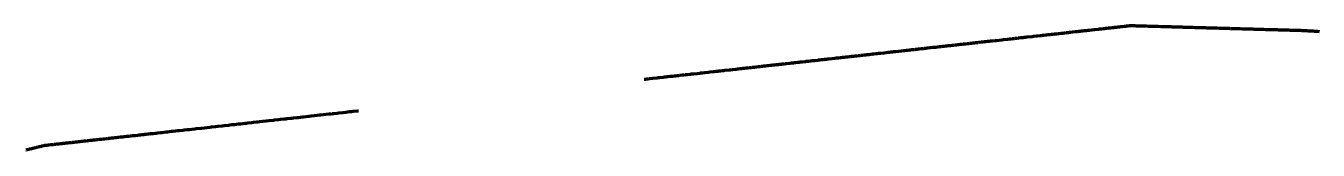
# Model space of a CAD drawing. Header units: metres. Extents: x 599858 to 604747, y 1147744 to 1148052.
# Drawn here: x 599858 to 600994, y 1147943 to 1148052 of the extents above; entities that cross this region are included whole.
import ezdxf

# ---------------------------------------------------------------- set-up
doc = ezdxf.new("R2010")
doc.units = ezdxf.units.M
doc.header["$MEASUREMENT"] = 0
doc.linetypes.add('DGN Style 5', pattern=[108.995835, 46.712501, -62.283334])
doc.layers.add('TF_T_---_Kabl-_2', color=5, linetype='DGN Style 5', lineweight=70)

msp = doc.modelspace()

# ---------------------------------------------------------------- linework, layer by layer
at = {"layer": 'TF_T_---_Kabl-_2'}
for points in [[(600995.04, 1148046.76, 32.66), (600993.27, 1148046.87, 32.57), (600992.62, 1148046.91, 32.57), (600992.32, 1148046.93, 32.58), (600991.05, 1148047.01, 32.52), (600990.98, 1148047.01, 32.52), (600990.46, 1148047.05, 32.5), (600989.6, 1148047.1, 32.49), (600987.91, 1148047.2, 32.53), (600987.16, 1148047.25, 32.42), (600986.55, 1148047.29, 32.4), (600985.34, 1148047.36, 32.35), (600985.29, 1148047.37, 32.35), (600985.23, 1148047.37, 32.35), (600983.95, 1148047.45, 32.36), (600982.87, 1148047.52, 32.42), (600982.34, 1148047.55, 32.38), (600982.13, 1148047.56, 32.37), (600981.83, 1148047.58, 32.36), (600980.92, 1148047.61, 32.35), (600980.32, 1148047.62, 32.33), (600980.23, 1148047.63, 32.33), (600979.63, 1148047.64, 32.33), (600978.65, 1148047.67, 32.33), (600976.97, 1148047.72, 32.21), (600976.28, 1148047.74, 32.17), (600976.18, 1148047.74, 32.17), (600975.96, 1148047.75, 32.17), (600973.86, 1148047.8, 32.25), (600973.13, 1148047.83, 32.18), (600972.8, 1148047.83, 32.22), (600970.7, 1148047.89, 32.13), (600970.37, 1148047.9, 32.13), (600969.61, 1148047.92, 32.13), (600969.22, 1148047.94, 32.1), (600967.87, 1148047.97, 32.03), (600967.75, 1148047.98, 32.03), (600966.87, 1148048, 31.99), (600966.69, 1148048.01, 31.99), (600966.37, 1148048.02, 31.96), (600964.89, 1148048.06, 31.93), (600963.98, 1148048.08, 32.04), (600963.44, 1148048.1, 32.03), (600962.46, 1148048.13, 31.91), (600962.03, 1148048.14, 31.95), (600961.87, 1148048.14, 31.94), (600959.83, 1148048.2, 32), (600959.64, 1148048.21, 32), (600959.29, 1148048.22, 31.96), (600958.96, 1148048.23, 31.98), (600957.8, 1148048.26, 31.9), (600957.54, 1148048.27, 31.9), (600955.81, 1148048.31, 31.86), (600955.33, 1148048.33, 31.85), (600955.18, 1148048.33, 31.85), (600952.85, 1148048.4, 31.78), (600952.73, 1148048.4, 31.77), (600952.19, 1148048.42, 31.78), (600950.91, 1148048.45, 31.74), (600950.75, 1148048.46, 31.75), (600950.64, 1148048.46, 31.75), (600950.51, 1148048.46, 31.75), (600949, 1148048.51, 31.68), (600948.23, 1148048.53, 31.69), (600948.18, 1148048.53, 31.69), (600948.15, 1148048.53, 31.69), (600947.97, 1148048.54, 31.68), (600946.01, 1148048.59, 31.63), (600945.24, 1148048.61, 31.63), (600944.7, 1148048.63, 31.63), (600943.62, 1148048.66, 31.63), (600943.52, 1148048.66, 31.62), (600942.84, 1148048.68, 31.59), (600942.36, 1148048.69, 31.58), (600941.15, 1148048.73, 31.54), (600940.29, 1148048.75, 31.55), (600938.61, 1148048.8, 31.56), (600937.85, 1148048.82, 31.57), (600937.52, 1148048.83, 31.6), (600936.46, 1148048.86, 31.52), (600934.89, 1148048.9, 31.47), (600934.61, 1148048.91, 31.48), (600934.27, 1148048.92, 31.44), (600933.64, 1148048.94, 31.46), (600932.54, 1148048.97, 31.39), (600932.11, 1148048.98, 31.4), (600931.38, 1148049, 31.39), (600931.25, 1148049.01, 31.38), (600930.58, 1148049.03, 31.37), (600929.75, 1148049.05, 31.34), (600928.23, 1148049.09, 31.32), (600927.77, 1148049.11, 31.32), (600925.51, 1148049.17, 31.24), (600922.45, 1148049.26, 31.15), (600922.33, 1148049.26, 31.19), (600921.73, 1148049.28, 31.18), (600921.21, 1148049.29, 31.13), (600920.86, 1148049.3, 31.14), (600919.78, 1148049.33, 31.14), (600919, 1148049.35, 31.18), (600918.07, 1148049.38, 31.15), (600917.86, 1148049.39, 31.11), (600916.9, 1148049.41, 31.1), (600916.31, 1148049.43, 31.1), (600916.21, 1148049.43, 31.1), (600916.16, 1148049.43, 31.09), (600915.6, 1148049.45, 31.06), (600914.7, 1148049.47, 31.05), (600914.44, 1148049.48, 31.01), (600914.21, 1148049.49, 31.01), (600912.03, 1148049.55, 30.94), (600911.16, 1148049.57, 30.89), (600910.79, 1148049.58, 30.88), (600910.76, 1148049.59, 30.88), (600908.93, 1148049.64, 30.8), (600907.54, 1148049.68, 30.78), (600907.36, 1148049.68, 30.8), (600907.26, 1148049.68, 30.79), (600905.28, 1148049.74, 30.71), (600905.15, 1148049.74, 30.71), (600905.13, 1148049.74, 30.71), (600905.11, 1148049.75, 30.71), (600902.73, 1148049.81, 30.72), (600902.38, 1148049.82, 30.71), (600901.01, 1148049.86, 30.72), (600900.95, 1148049.86, 30.73), (600900.9, 1148049.86, 30.74), (600900.34, 1148049.88, 30.76), (600899.78, 1148049.9, 30.75), (600899.5, 1148049.9, 30.76), (600898.44, 1148049.93, 30.74), (600897.95, 1148049.95, 30.74), (600897.76, 1148049.95, 30.73), (600897.57, 1148049.96, 30.77), (600897.05, 1148049.97, 30.74), (600896.92, 1148049.98, 30.73), (600896.71, 1148049.98, 30.74), (600896.07, 1148050, 30.73), (600894.71, 1148050.04, 30.69), (600894.26, 1148050.05, 30.73), (600893.84, 1148050.06, 30.72), (600893.05, 1148050.09, 30.7), (600892.57, 1148050.1, 30.72), (600892.47, 1148050.1, 30.73), (600891.87, 1148050.12, 30.68), (600890.93, 1148050.15, 30.64), (600890.33, 1148050.16, 30.64), (600889.52, 1148050.19, 30.64), (600889.26, 1148050.19, 30.65), (600888.7, 1148050.21, 30.66), (600887.06, 1148050.25, 30.55), (600885.88, 1148050.29, 30.58), (600883.97, 1148050.34, 30.6), (600882.65, 1148050.38, 30.47), (600882.5, 1148050.38, 30.47), (600882.46, 1148050.38, 30.46), (600882.33, 1148050.39, 30.46), (600880.78, 1148050.43, 30.53), (600880.61, 1148050.44, 30.52), (600880.42, 1148050.44, 30.54), (600879.54, 1148050.47, 30.51), (600878.68, 1148050.49, 30.49), (600877.75, 1148050.52, 30.41), (600877.31, 1148050.53, 30.43), (600876.75, 1148050.55, 30.44), (600876.32, 1148050.56, 30.43), (600875.86, 1148050.57, 30.43), (600875.17, 1148050.59, 30.38), (600875.06, 1148050.59, 30.37), (600874.75, 1148050.6, 30.34), (600873.79, 1148050.63, 30.38), (600872.9, 1148050.65, 30.32), (600871.99, 1148050.68, 30.3), (600869.9, 1148050.74, 30.2), (600869.76, 1148050.74, 30.19), (600869.42, 1148050.75, 30.19), (600869.22, 1148050.76, 30.17), (600869.11, 1148050.76, 30.17), (600869.04, 1148050.76, 30.17), (600866.69, 1148050.83, 30.14), (600866.04, 1148050.85, 30.11), (600865.68, 1148050.86, 30.11), (600864.5, 1148050.89, 30.12), (600863.86, 1148050.91, 30.09), (600862.06, 1148050.96, 29.98), (600862.02, 1148050.96, 29.98), (600861.98, 1148050.96, 29.98), (600861.94, 1148050.96, 29.98), (600861.23, 1148050.98, 29.93), (600861.19, 1148050.98, 29.93), (600861.12, 1148050.99, 29.94), (600858.81, 1148051.05, 29.98), (600858.41, 1148051.06, 29.96), (600856.73, 1148051.11, 29.95), (600856.13, 1148051.13, 29.93), (600853.41, 1148051.2, 29.84), (600850.79, 1148051.28, 29.77), (600850.12, 1148051.3, 29.76), (600846.96, 1148051.39, 29.68), (600846.89, 1148051.39, 29.65), (600846.48, 1148051.4, 29.68), (600845.15, 1148051.44, 29.63), (600844.95, 1148051.44, 29.61), (600842.68, 1148051.51, 29.61), (600841.48, 1148051.54, 29.62), (600840.07, 1148051.58, 29.5), (600839.79, 1148051.59, 29.49), (600839.71, 1148051.59, 29.49), (600839.66, 1148051.59, 29.49), (600839.42, 1148051.6, 29.49), (600836.71, 1148051.68, 29.54), (600835.83, 1148051.7, 29.54), (600835.16, 1148051.72, 29.45), (600834.19, 1148051.75, 29.44), (600833.78, 1148051.76, 29.4), (600832.99, 1148051.78, 29.45), (600832.87, 1148051.78, 29.45), (600832.85, 1148051.78, 29.46), (600832.84, 1148051.79, 29.46), (600832.78, 1148051.79, 29.46), (600830.24, 1148051.86, 29.47), (600829.91, 1148051.87, 29.46), (600829.37, 1148051.88, 29.39), (600829.12, 1148051.89, 29.38), (600828.1, 1148051.78, 29.32), (600827.19, 1148051.68, 29.28), (600827.04, 1148051.66, 29.27), (600826.57, 1148051.61, 29.26), (600825.37, 1148051.48, 29.21), (600825.24, 1148051.46, 29.21), (600824.09, 1148051.34, 29.23), (600823.77, 1148051.3, 29.22), (600821.71, 1148051.07, 29.26), (600820.47, 1148050.94, 29.18), (600819.43, 1148050.82, 29.15), (600817.68, 1148050.63, 29.18), (600817.26, 1148050.58, 29.15), (600817.05, 1148050.56, 29.15), (600816.89, 1148050.54, 29.15), (600816.07, 1148050.45, 29.11), (600815.82, 1148050.42, 29.12), (600815.06, 1148050.34, 29.06), (600814.79, 1148050.31, 29.06), (600814.66, 1148050.3, 29.04), (600814.45, 1148050.27, 29.07), (600813.76, 1148050.2, 29.02), (600813.48, 1148050.17, 28.98), (600813.09, 1148050.12, 28.99), (600811.43, 1148049.94, 29.03), (600810.27, 1148049.81, 29.02), (600809.66, 1148049.74, 28.91), (600808.94, 1148049.66, 28.85), (600808.2, 1148049.58, 28.94), (600808.15, 1148049.58, 28.95), (600808.09, 1148049.57, 28.94), (600806.87, 1148049.44, 28.78), (600806.66, 1148049.41, 28.83), (600805.27, 1148049.26, 28.79), (600804.61, 1148049.19, 28.75), (600804.56, 1148049.18, 28.75), (600803.91, 1148049.11, 28.87), (600802.46, 1148048.95, 28.78), (600802.19, 1148048.92, 28.74), (600801.67, 1148048.86, 28.82), (600801.53, 1148048.85, 28.82), (600801.27, 1148048.82, 28.71), (600800.73, 1148048.76, 28.76), (600797.66, 1148048.42, 28.67), (600797.2, 1148048.37, 28.68), (600797.07, 1148048.36, 28.67), (600797.04, 1148048.35, 28.67), (600795.03, 1148048.13, 28.62), (600793.07, 1148047.92, 28.59), (600793.03, 1148047.91, 28.59), (600792.91, 1148047.9, 28.58), (600791.44, 1148047.74, 28.54), (600790.45, 1148047.63, 28.52), (600790.37, 1148047.62, 28.51), (600790.16, 1148047.59, 28.49), (600788.76, 1148047.44, 28.45), (600788.24, 1148047.38, 28.47), (600787.32, 1148047.28, 28.55), (600787.21, 1148047.27, 28.57), (600786.81, 1148047.23, 28.56), (600785.87, 1148047.12, 28.52), (600785.54, 1148047.09, 28.49), (600785.22, 1148047.05, 28.5), (600785.08, 1148047.03, 28.53), (600784.54, 1148046.98, 28.49), (600784.07, 1148046.92, 28.45), (600783.41, 1148046.85, 28.39), (600782.4, 1148046.74, 28.37), (600781.49, 1148046.64, 28.37), (600780.46, 1148046.53, 28.36), (600778.19, 1148046.28, 28.23), (600776.39, 1148046.08, 28.16), (600775.72, 1148046, 28.2), (600775.21, 1148045.95, 28.13), (600774.83, 1148045.91, 28.12), (600774.56, 1148045.88, 28.12), (600773.31, 1148045.74, 28.07), (600772.38, 1148045.64, 28.03), (600771.95, 1148045.59, 28), (600771.14, 1148045.5, 27.98), (600770.88, 1148045.47, 27.96), (600769.5, 1148045.32, 27.89), (600769.19, 1148045.28, 27.88), (600768.03, 1148045.16, 27.97), (600766.12, 1148044.95, 27.81), (600765.07, 1148044.83, 27.77), (600764.86, 1148044.81, 27.76), (600764.28, 1148044.74, 27.7), (600763.67, 1148044.67, 27.73), (600763.46, 1148044.65, 27.72), (600762.4, 1148044.53, 27.77), (600762.37, 1148044.53, 27.77), (600762.28, 1148044.52, 27.77), (600761.43, 1148044.43, 27.74), (600760.66, 1148044.34, 27.61), (600760.45, 1148044.32, 27.6), (600759.68, 1148044.23, 27.61), (600758.72, 1148044.13, 27.52), (600758.6, 1148044.12, 27.51), (600756.6, 1148043.9, 27.58), (600755.2, 1148043.74, 27.58), (600754.72, 1148043.69, 27.52), (600752.81, 1148043.48, 27.39), (600752.23, 1148043.41, 27.46), (600752.11, 1148043.4, 27.45), (600751.66, 1148043.35, 27.46), (600750.93, 1148043.27, 27.37), (600750.65, 1148043.24, 27.41), (600750, 1148043.17, 27.33), (600749.59, 1148043.12, 27.31), (600749.53, 1148043.12, 27.32), (600746.97, 1148042.83, 27.31), (600746.82, 1148042.82, 27.29), (600746.57, 1148042.79, 27.29), (600746.4, 1148042.77, 27.29), (600743.8, 1148042.48, 27.23), (600742.66, 1148042.36, 27.21), (600742.57, 1148042.35, 27.21), (600738.6, 1148041.91, 27.09), (600738.44, 1148041.89, 27.08), (600737.96, 1148041.84, 27.06), (600736.89, 1148041.72, 26.9), (600735.94, 1148041.62, 26.89), (600735.4, 1148041.56, 26.89), (600735.06, 1148041.52, 26.9), (600733.97, 1148041.4, 26.84), (600733.6, 1148041.36, 26.75), (600732.97, 1148041.29, 26.75), (600732.62, 1148041.25, 26.73), (600730.96, 1148041.07, 26.76), (600730.4, 1148041.01, 26.75), (600729.63, 1148040.92, 26.74), (600728.36, 1148040.78, 26.61), (600727.52, 1148040.69, 26.59), (600726.78, 1148040.61, 26.56), (600726.09, 1148040.53, 26.5), (600725.38, 1148040.45, 26.54), (600725.08, 1148040.42, 26.55), (600724.47, 1148040.35, 26.49), (600724.09, 1148040.31, 26.47), (600723.9, 1148040.29, 26.45), (600722.93, 1148040.18, 26.45), (600722.86, 1148040.18, 26.46), (600721.14, 1148039.99, 26.34), (600721.01, 1148039.97, 26.32), (600720.92, 1148039.96, 26.32), (600720.67, 1148039.93, 26.3), (600717.48, 1148039.58, 26.03), (600715.99, 1148039.42, 25.97), (600710.97, 1148038.87, 25.73), (600710.83, 1148038.85, 25.7), (600710.73, 1148038.84, 25.72), (600709.99, 1148038.76, 25.64), (600707.63, 1148038.5, 25.5), (600706.01, 1148038.32, 25.37), (600705.95, 1148038.31, 25.36), (600705.91, 1148038.31, 25.37), (600705, 1148038.21, 25.35), (600704.49, 1148038.15, 25.41), (600704.03, 1148038.1, 25.32), (600703.39, 1148038.03, 25.27), (600702.07, 1148037.88, 25.15), (600702.05, 1148037.88, 25.16), (600701.99, 1148037.88, 25.15), (600700.71, 1148037.73, 25.04), (600699.92, 1148037.65, 25.02), (600698.1, 1148037.45, 24.99), (600698.01, 1148037.44, 24.99), (600697.97, 1148037.43, 24.99), (600695.43, 1148037.15, 24.85), (600695.24, 1148037.13, 24.83), (600694.75, 1148037.08, 24.79), (600694.21, 1148037.02, 24.75), (600693.76, 1148036.97, 24.72), (600693.09, 1148036.89, 24.7), (600692.58, 1148036.84, 24.61), (600692.4, 1148036.82, 24.6), (600692.36, 1148036.81, 24.6), (600691.3, 1148036.7, 24.6), (600690.61, 1148036.62, 24.62), (600689.77, 1148036.53, 24.61), (600689.61, 1148036.51, 24.6), (600689.56, 1148036.5, 24.6), (600688.83, 1148036.42, 24.46), (600688.18, 1148036.35, 24.37), (600687.98, 1148036.33, 24.37), (600687.52, 1148036.28, 24.4), (600686.85, 1148036.21, 24.45), (600686.72, 1148036.19, 24.45), (600685.67, 1148036.08, 24.32), (600685.11, 1148036.01, 24.3), (600684.57, 1148035.95, 24.26), (600684.29, 1148035.92, 24.24), (600684.23, 1148035.92, 24.24), (600684.15, 1148035.91, 24.23), (600682.61, 1148035.74, 24.19), (600682.36, 1148035.71, 24.16), (600682.05, 1148035.68, 24.15), (600681.49, 1148035.62, 24.17), (600680.83, 1148035.54, 24.04), (600679.99, 1148035.45, 24.03), (600679.35, 1148035.38, 23.99), (600678.1, 1148035.24, 24.03), (600677.46, 1148035.17, 23.98), (600676.28, 1148035.04, 23.84), (600674.36, 1148034.83, 23.74), (600673.92, 1148034.78, 23.83), (600673.89, 1148034.78, 23.83), (600673.86, 1148034.77, 23.83), (600673.74, 1148034.76, 23.81), (600673.22, 1148034.7, 23.69), (600672.94, 1148034.67, 23.69), (600672.89, 1148034.67, 23.69), (600672.36, 1148034.61, 23.68), (600672.33, 1148034.6, 23.68), (600670.96, 1148034.45, 23.63), (600670.65, 1148034.42, 23.61), (600669.75, 1148034.32, 23.66), (600669.47, 1148034.29, 23.63), (600668.76, 1148034.21, 23.6), (600667.64, 1148034.09, 23.47), (600666.39, 1148033.95, 23.52), (600665.27, 1148033.83, 23.46), (600664.11, 1148033.7, 23.37), (600663.51, 1148033.63, 23.34), (600662.72, 1148033.55, 23.31), (600662.41, 1148033.51, 23.3), (600661.94, 1148033.46, 23.16), (600661.37, 1148033.4, 23.07), (600661.29, 1148033.39, 23.05), (600661.25, 1148033.38, 23.05), (600660.45, 1148033.3, 23.05), (600660.39, 1148033.29, 23.05), (600659.46, 1148033.19, 23.02), (600657.97, 1148033.02, 23), (600657.53, 1148032.97, 22.94), (600657.32, 1148032.95, 22.96), (600656.94, 1148032.91, 22.95), (600656.45, 1148032.86, 23.02), (600655.4, 1148032.74, 22.96), (600653.32, 1148032.51, 22.76), (600653.29, 1148032.51, 22.76), (600653.06, 1148032.48, 22.75), (600652.81, 1148032.45, 22.76), (600650.4, 1148032.19, 22.65), (600649.58, 1148032.1, 22.57), (600649.32, 1148032.07, 22.54), (600648.67, 1148032, 22.56), (600647.77, 1148031.9, 22.55), (600647.17, 1148031.83, 22.6), (600646.97, 1148031.81, 22.61), (600646.72, 1148031.78, 22.62), (600645.98, 1148031.7, 22.58), (600645.48, 1148031.65, 22.52), (600645.42, 1148031.64, 22.54), (600643.49, 1148031.43, 22.33), (600642.13, 1148031.28, 22.15), (600641.84, 1148031.24, 22.11), (600641.78, 1148031.24, 22.09), (600640.32, 1148031.08, 21.95), (600639.78, 1148031.02, 21.89), (600639.32, 1148030.97, 21.89), (600639.17, 1148030.95, 21.82), (600638.31, 1148030.86, 21.78), (600637.13, 1148030.72, 21.54), (600636.81, 1148030.69, 21.45), (600636.01, 1148030.6, 21.38), (600635.57, 1148030.55, 21.34), (600634.79, 1148030.47, 21.16), (600634.05, 1148030.39, 21.01), (600633.09, 1148030.28, 20.94), (600632.2, 1148030.18, 20.88), (600630.78, 1148030.03, 20.82), (600629.9, 1148029.93, 20.83), (600627.96, 1148029.71, 20.77), (600625.19, 1148029.41, 20.72), (600622.69, 1148029.13, 20.69), (600621.15, 1148028.96, 20.77), (600619.84, 1148028.82, 20.77), (600619.39, 1148028.77, 20.82), (600618.45, 1148028.67, 20.74), (600618.3, 1148028.65, 20.66), (600617.74, 1148028.59, 20.67), (600617.53, 1148028.56, 20.62), (600616.92, 1148028.5, 20.44), (600616.27, 1148028.42, 20.39), (600616.03, 1148028.4, 20.33), (600612.46, 1148028.01, 20.31), (600609.68, 1148027.7, 20.29), (600608.6, 1148027.58, 20.29), (600607.88, 1148027.5, 20.29), (600607.62, 1148027.47, 20.29), (600606.33, 1148027.33, 20.29), (600606.03, 1148027.3, 20.36), (600605.5, 1148027.24, 20.41), (600603.45, 1148027.01, 20.53), (600603.36, 1148027, 20.5), (600602.33, 1148026.89, 20.45), (600601.48, 1148026.79, 20.44), (600600.74, 1148026.71, 20.47), (600599.35, 1148026.56, 20.49), (600599.06, 1148026.53, 20.52), (600599.03, 1148026.52, 20.53), (600598.65, 1148026.48, 20.56), (600597.75, 1148026.38, 20.77), (600597.13, 1148026.32, 20.77), (600596.77, 1148026.28, 20.83), (600596.23, 1148026.22, 20.89), (600596.09, 1148026.2, 20.9), (600595.35, 1148026.12, 21.16), (600595.12, 1148026.09, 21.18), (600594.82, 1148026.06, 21.2), (600594.38, 1148026.01, 21.33), (600593.83, 1148025.95, 21.49), (600593.52, 1148025.92, 21.53), (600593.11, 1148025.87, 21.59), (600592.39, 1148025.79, 21.6), (600592.26, 1148025.78, 21.63), (600591.98, 1148025.75, 21.68), (600591.53, 1148025.7, 21.76), (600590.56, 1148025.59, 21.91), (600589.5, 1148025.47, 22.01), (600589.35, 1148025.46, 22.03), (600588.81, 1148025.4, 22.06), (600587.62, 1148025.27, 22.1), (600587.51, 1148025.26, 22.13), (600586.95, 1148025.19, 22.11), (600585.64, 1148025.05, 22.1), (600585.3, 1148025.01, 22.1), (600584.99, 1148024.98, 22.09), (600583.94, 1148024.86, 22.11), (600583.15, 1148024.77, 22.03), (600582.81, 1148024.74, 22.07), (600581.17, 1148024.56, 22.06), (600580.62, 1148024.5, 22.09), (600580.58, 1148024.49, 22.09), (600579.62, 1148024.38, 22.14), (600579.14, 1148024.33, 22.15), (600578.84, 1148024.3, 22.21), (600577.97, 1148024.2, 22.15), (600577.4, 1148024.14, 22.07), (600576.35, 1148024.03, 22.15), (600575.95, 1148023.98, 22.15), (600574.75, 1148023.85, 22.1), (600573.31, 1148023.69, 22.02), (600572.84, 1148023.64, 22.04), (600571.88, 1148023.53, 21.97), (600570.48, 1148023.38, 21.99), (600569.66, 1148023.29, 22.04), (600568.93, 1148023.21, 21.86), (600566.75, 1148022.97, 21.82), (600566.72, 1148022.96, 21.82), (600566.64, 1148022.95, 21.82), (600563.9, 1148022.65, 21.86), (600563.75, 1148022.64, 21.86), (600563.51, 1148022.61, 21.83), (600563.41, 1148022.6, 21.79), (600563.23, 1148022.58, 21.75), (600562.05, 1148022.45, 21.76), (600561.55, 1148022.39, 21.76), (600560.22, 1148022.25, 21.76), (600560.08, 1148022.23, 21.73), (600559.24, 1148022.14, 21.72), (600558.24, 1148022.03, 21.72), (600557.84, 1148021.98, 21.7), (600557.37, 1148021.93, 21.67), (600556.24, 1148021.81, 21.63), (600555.42, 1148021.72, 21.61), (600554.93, 1148021.66, 21.59), (600554.61, 1148021.63, 21.59), (600554.44, 1148021.61, 21.57), (600551.76, 1148021.31, 21.56), (600551.72, 1148021.31, 21.56), (600550.33, 1148021.16, 21.66), (600549.76, 1148021.09, 21.72), (600549.56, 1148021.07, 21.65), (600549.41, 1148021.05, 21.67), (600549.31, 1148021.04, 21.7), (600548.43, 1148020.95, 21.77), (600548.31, 1148020.93, 21.78), (600548.28, 1148020.93, 21.78), (600548.14, 1148020.91, 21.77), (600546.91, 1148020.78, 21.68), (600546.49, 1148020.73, 21.66), (600546.02, 1148020.68, 21.69), (600545.44, 1148020.62, 21.69), (600545.24, 1148020.6, 21.7), (600544.89, 1148020.56, 21.67), (600543.93, 1148020.45, 21.73), (600543.3, 1148020.38, 21.75), (600540.46, 1148020.07, 21.83), (600538.99, 1148019.91, 21.8), (600538.63, 1148019.87, 21.8), (600538.18, 1148019.82, 21.79), (600537.55, 1148019.75, 21.83), (600536.74, 1148019.66, 21.8), (600534.72, 1148019.44, 21.82), (600533.65, 1148019.32, 21.84), (600533.23, 1148019.27, 21.82), (600532.28, 1148019.17, 21.81), (600531.82, 1148019.12, 21.88), (600531.26, 1148019.05, 21.8), (600529.67, 1148018.88, 21.74), (600526.8, 1148018.56, 21.7), (600526.64, 1148018.54, 21.71), (600525.6, 1148018.43, 21.82), (600524.94, 1148018.36, 21.7), (600524.91, 1148018.35, 21.7), (600524.9, 1148018.35, 21.7), (600524.67, 1148018.33, 21.7), (600522.88, 1148018.13, 21.7), (600522.72, 1148018.11, 21.71), (600522.57, 1148018.1, 21.7), (600520.57, 1148017.88, 21.68), (600519.98, 1148017.81, 21.77), (600519.9, 1148017.8, 21.77), (600519.6, 1148017.77, 21.77), (600519.44, 1148017.75, 21.76), (600518.91, 1148017.69, 21.74), (600517.86, 1148017.58, 21.79), (600517.84, 1148017.57, 21.79), (600517.63, 1148017.55, 21.8), (600516.73, 1148017.45, 21.86), (600516.65, 1148017.44, 21.84), (600516.57, 1148017.43, 21.85), (600515.06, 1148017.27, 21.83), (600514.77, 1148017.24, 21.82), (600514.67, 1148017.23, 21.82), (600513.55, 1148017.1, 21.8), (600513.46, 1148017.09, 21.81), (600512.6, 1148017, 21.75), (600512.58, 1148016.99, 21.75), (600512.46, 1148016.98, 21.75), (600510.62, 1148016.78, 21.78), (600510.16, 1148016.73, 21.69), (600509.65, 1148016.67, 21.68), (600508.3, 1148016.52, 21.73), (600507.32, 1148016.42, 21.74), (600507.19, 1148016.4, 21.75), (600506.76, 1148016.35, 21.67), (600505.81, 1148016.25, 21.73), (600505.69, 1148016.23, 21.7), (600505.51, 1148016.22, 21.69), (600505.3, 1148016.19, 21.7), (600504.48, 1148016.1, 21.57), (600504.35, 1148016.09, 21.57), (600503.66, 1148016.01, 21.66), (600502.5, 1148015.88, 21.6), (600502.37, 1148015.87, 21.59), (600502.21, 1148015.85, 21.59), (600501.41, 1148015.76, 21.59), (600500.65, 1148015.68, 21.51), (600500.45, 1148015.66, 21.5), (600500.1, 1148015.62, 21.37), (600499.88, 1148015.59, 21.4), (600498.68, 1148015.46, 21.33), (600498.35, 1148015.43, 21.32), (600497.56, 1148015.34, 21.19), (600497.28, 1148015.31, 21.14), (600497.22, 1148015.3, 21.14), (600496.91, 1148015.27, 21.03), (600496.72, 1148015.25, 21.01), (600496.4, 1148015.21, 21.04), (600496.24, 1148015.19, 21.05), (600495.68, 1148015.13, 21.15), (600495.17, 1148015.08, 21.01), (600494.93, 1148015.05, 21.03), (600494.87, 1148015.04, 21.01), (600494.2, 1148014.97, 20.94), (600494.05, 1148014.95, 21.01), (600493.89, 1148014.93, 21.13), (600493.79, 1148014.92, 21.14), (600493.67, 1148014.91, 21.13), (600493.09, 1148014.85, 21.03), (600492.57, 1148014.79, 20.97), (600492.37, 1148014.77, 20.97), (600491.92, 1148014.72, 21.04), (600491.64, 1148014.69, 21.08), (600491.11, 1148014.63, 21.09), (600490.92, 1148014.61, 21.08), (600490.3, 1148014.54, 21.08), (600489.93, 1148014.5, 21.09), (600488.68, 1148014.36, 21.34), (600488.53, 1148014.34, 21.37), (600488.24, 1148014.31, 21.38), (600487.87, 1148014.27, 21.49), (600486.81, 1148014.15, 21.45), (600486.49, 1148014.12, 21.49), (600486.29, 1148014.1, 21.51), (600486.05, 1148014.07, 21.52), (600484.22, 1148013.87, 21.52), (600483.72, 1148013.81, 21.49), (600482.61, 1148013.69, 21.45), (600481.95, 1148013.62, 21.49), (600479.23, 1148013.32, 21.52), (600477.19, 1148013.09, 21.52), (600476.5, 1148013.02, 21.54), (600472.71, 1148012.6, 21.49), (600472.25, 1148012.55, 21.49), (600471.95, 1148012.52, 21.49), (600471.61, 1148012.48, 21.49), (600469.62, 1148012.26, 21.42), (600469.53, 1148012.25, 21.42), (600469.08, 1148012.2, 21.5), (600468.99, 1148012.19, 21.54), (600468.32, 1148012.12, 21.5), (600467.47, 1148012.02, 21.43), (600466.88, 1148011.96, 21.42), (600466.68, 1148011.93, 21.42), (600465.07, 1148011.76, 21.47), (600463.31, 1148011.56, 21.47), (600462.26, 1148011.45, 21.5), (600459.66, 1148011.16, 21.47), (600457.98, 1148010.98, 21.51), (600455.03, 1148010.65, 21.52), (600452.99, 1148010.43, 21.56), (600451.84, 1148010.3, 21.5), (600451.44, 1148010.25, 21.54), (600450.91, 1148010.2, 21.64), (600450.64, 1148010.17, 21.61), (600448.14, 1148009.89, 21.55), (600445.33, 1148009.58, 21.56), (600443.55, 1148009.38, 21.55), (600443.1, 1148009.34, 21.47), (600442.13, 1148009.23, 21.49), (600439.35, 1148008.92, 21.57), (600439.18, 1148008.9, 21.57), (600439.12, 1148008.9, 21.57), (600437.71, 1148008.74, 21.48), (600437.17, 1148008.68, 21.49), (600436.79, 1148008.64, 21.5), (600436.11, 1148008.56, 21.57), (600435.08, 1148008.45, 21.6), (600433.01, 1148008.22, 21.6), (600432.62, 1148008.18, 21.58), (600432.1, 1148008.12, 21.61), (600430.66, 1148007.96, 21.7), (600429.22, 1148007.81, 21.75), (600428.77, 1148007.76, 21.75), (600428.27, 1148007.7, 21.65), (600426.94, 1148007.55, 21.66), (600426.38, 1148007.49, 21.67), (600425.95, 1148007.44, 21.68), (600425.02, 1148007.34, 21.6), (600424.46, 1148007.28, 21.63), (600422.38, 1148007.05, 21.67), (600421.81, 1148006.99, 21.7), (600420.7, 1148006.87, 21.65), (600420.3, 1148006.82, 21.66), (600419.13, 1148006.69, 21.71), (600418.7, 1148006.64, 21.72), (600418.37, 1148006.61, 21.73), (600415.56, 1148006.3, 21.63), (600413.83, 1148006.11, 21.72), (600413.49, 1148006.07, 21.71), (600412.92, 1148006.01, 21.78), (600412.83, 1148006, 21.78), (600408.92, 1148005.57, 21.82), (600406.41, 1148005.29, 21.9), (600405.75, 1148005.22, 21.96), (600405.16, 1148005.15, 21.92), (600404.25, 1148005.05, 22.02), (600404.12, 1148005.04, 22.03), (600403.93, 1148005.02, 22.06), (600402.78, 1148004.89, 22.01), (600402.7, 1148004.88, 22.01), (600402.44, 1148004.85, 21.99), (600402.2, 1148004.83, 21.99), (600401.83, 1148004.79, 21.99)], [(600150.66, 1147977.09, 24.28), (600150.09, 1147977.03, 24.28), (600150.02, 1147977.02, 24.28), (600149.9, 1147977.01, 24.28), (600146.26, 1147976.61, 24.32), (600145.98, 1147976.58, 24.32), (600145.7, 1147976.55, 24.31), (600144.67, 1147976.43, 24.35), (600143.5, 1147976.3, 24.36), (600143.14, 1147976.26, 24.38), (600140.95, 1147976.02, 24.4), (600139.44, 1147975.86, 24.44), (600136.84, 1147975.57, 24.49), (600133.54, 1147975.21, 24.55), (600131.86, 1147975.02, 24.58), (600129.01, 1147974.71, 24.62), (600127.53, 1147974.54, 24.65), (600126.98, 1147974.48, 24.69), (600126.77, 1147974.46, 24.69), (600126.1, 1147974.39, 24.7), (600124.55, 1147974.21, 24.73), (600121.95, 1147973.93, 24.79), (600117.4, 1147973.43, 24.9), (600117.14, 1147973.4, 24.91), (600117.08, 1147973.39, 24.91), (600117.06, 1147973.39, 24.91), (600117.04, 1147973.39, 24.91), (600116.49, 1147973.33, 24.92), (600111.74, 1147972.8, 25.02), (600109.23, 1147972.53, 25.06), (600107.33, 1147972.32, 25.09), (600107.08, 1147972.29, 25.09), (600107.03, 1147972.28, 25.09), (600107, 1147972.28, 25.1), (600106.77, 1147972.25, 25.1), (600101.99, 1147971.73, 25.18), (600101.82, 1147971.71, 25.18), (600101.8, 1147971.71, 25.18), (600101.76, 1147971.7, 25.18), (600097.73, 1147971.26, 25.22), (600096.66, 1147971.14, 25.24), (600096.44, 1147971.12, 25.24), (600093.67, 1147970.81, 25.27), (600092.19, 1147970.65, 25.29), (600091.85, 1147970.61, 25.3), (600090.94, 1147970.51, 25.32), (600087.88, 1147970.17, 25.37), (600086.88, 1147970.06, 25.38), (600085.21, 1147969.88, 25.41), (600082.17, 1147969.54, 25.44), (600079.96, 1147969.3, 25.46), (600076.91, 1147968.96, 25.48), (600075.81, 1147968.84, 25.5), (600071.83, 1147968.4, 25.53), (600066.75, 1147967.84, 25.56), (600066.69, 1147967.84, 25.56), (600066.41, 1147967.81, 25.57), (600063.72, 1147967.51, 25.6), (600063.46, 1147967.48, 25.61), (600063.24, 1147967.46, 25.6), (600062.59, 1147967.38, 25.57), (600061.02, 1147967.21, 25.53), (600058.42, 1147966.92, 25.62), (600057.06, 1147966.77, 25.68), (600053.29, 1147966.36, 25.74), (600052.32, 1147966.25, 25.75), (600050.96, 1147966.1, 25.75), (600047.05, 1147965.67, 25.78), (600045.1, 1147965.46, 25.82), (600041.81, 1147965.09, 25.83), (600039.44, 1147964.83, 25.86), (600037.49, 1147964.62, 25.89), (600036.33, 1147964.49, 25.91), (600032.59, 1147964.08, 25.96), (600031, 1147963.9, 25.99), (600026.94, 1147963.45, 26.07), (600025.06, 1147963.25, 26.12), (600021.63, 1147962.87, 26.18), (600019.93, 1147962.68, 26.18), (600017.44, 1147962.41, 26.2), (600012.8, 1147961.89, 26.27), (600012.12, 1147961.82, 26.28), (600007.95, 1147961.36, 26.36), (600006.94, 1147961.25, 26.37), (600004.24, 1147960.95, 26.42), (600001.75, 1147960.68, 26.45), (600000.94, 1147960.59, 26.45), (600000.75, 1147960.57, 26.38), (599999.88, 1147960.47, 26.41), (599997.43, 1147960.2, 26.53), (599996.2, 1147960.06, 26.57), (599996.05, 1147960.05, 26.56), (599992.98, 1147959.71, 26.65), (599991.83, 1147959.58, 26.67), (599989.96, 1147959.38, 26.71), (599987.59, 1147959.12, 26.76), (599986.96, 1147959.05, 26.79), (599986.47, 1147958.99, 26.79), (599984.22, 1147958.74, 26.83), (599983.63, 1147958.68, 26.84), (599983, 1147958.61, 26.9), (599982.68, 1147958.57, 26.88), (599982.29, 1147958.53, 26.9), (599981.59, 1147958.45, 26.9), (599977.74, 1147958.03, 27.02), (599977.3, 1147957.98, 27.05), (599976.96, 1147957.94, 27.04), (599976.64, 1147957.91, 27.05), (599974.11, 1147957.63, 27.17), (599972.75, 1147957.48, 27.2), (599972.01, 1147957.4, 27.22), (599970.12, 1147957.19, 27.28), (599969.01, 1147957.07, 27.25), (599967.97, 1147956.95, 27.2), (599966.93, 1147956.84, 27.24), (599966.38, 1147956.78, 27.33), (599966.18, 1147956.76, 27.33), (599965.94, 1147956.73, 27.33), (599965.68, 1147956.7, 27.35), (599964.24, 1147956.54, 27.36), (599963.81, 1147956.49, 27.33), (599962.3, 1147956.33, 27.4), (599962.26, 1147956.32, 27.4), (599960.48, 1147956.13, 27.47), (599960.32, 1147956.11, 27.47), (599959.13, 1147955.98, 27.52), (599959.09, 1147955.97, 27.52), (599958.02, 1147955.86, 27.55), (599956.79, 1147955.72, 27.6), (599956.74, 1147955.71, 27.6), (599956.71, 1147955.71, 27.6), (599954.36, 1147955.45, 27.56), (599953.93, 1147955.4, 27.54), (599953.66, 1147955.37, 27.58), (599953.29, 1147955.33, 27.67), (599952.13, 1147955.21, 27.61), (599952.08, 1147955.2, 27.62), (599950.77, 1147955.06, 27.71), (599950.39, 1147955.01, 27.71), (599949.98, 1147954.97, 27.76), (599949.48, 1147954.91, 27.78), (599949.01, 1147954.86, 27.77), (599948.62, 1147954.82, 27.78), (599946.87, 1147954.63, 27.86), (599945.29, 1147954.45, 28.03), (599945.1, 1147954.43, 28.04), (599944.64, 1147954.38, 28.03), (599943.64, 1147954.27, 28.09), (599941.75, 1147954.06, 28.21), (599941.58, 1147954.04, 28.22), (599939.73, 1147953.84, 28.29), (599939.26, 1147953.79, 28.3), (599939.21, 1147953.78, 28.3), (599939.19, 1147953.78, 28.3), (599937.65, 1147953.61, 28.35), (599937.09, 1147953.55, 28.34), (599936.64, 1147953.5, 28.34), (599935.42, 1147953.36, 28.33), (599934.18, 1147953.23, 28.38), (599933.9, 1147953.2, 28.39), (599933.65, 1147953.17, 28.38), (599932.43, 1147953.03, 28.52), (599932.38, 1147953.03, 28.53), (599932.36, 1147953.03, 28.53), (599930.58, 1147952.83, 28.44), (599930.05, 1147952.77, 28.46), (599929.89, 1147952.75, 28.45), (599929.65, 1147952.73, 28.47), (599929.18, 1147952.68, 28.46), (599927.56, 1147952.5, 28.5), (599925.97, 1147952.32, 28.53), (599925.81, 1147952.3, 28.56), (599925.6, 1147952.28, 28.54), (599925.15, 1147952.23, 28.56), (599924.04, 1147952.11, 28.61), (599923.4, 1147952.04, 28.69), (599921.28, 1147951.81, 28.69), (599920.75, 1147951.75, 28.73), (599919.28, 1147951.58, 28.7), (599919.1, 1147951.56, 28.71), (599919.05, 1147951.56, 28.71), (599918.99, 1147951.55, 28.72), (599918.6, 1147951.51, 28.77), (599917.33, 1147951.37, 28.79), (599917.06, 1147951.34, 28.83), (599916.89, 1147951.32, 28.84), (599916.25, 1147951.25, 28.93), (599914.99, 1147951.11, 28.92), (599913.42, 1147950.94, 28.84), (599913.05, 1147950.9, 28.9), (599912.16, 1147950.8, 29.01), (599911.56, 1147950.73, 29), (599911.2, 1147950.69, 29), (599910.99, 1147950.67, 29), (599910.71, 1147950.64, 28.96), (599910.25, 1147950.59, 29.01), (599909.54, 1147950.51, 29.01), (599909.51, 1147950.51, 29), (599908.79, 1147950.43, 29.08), (599908.2, 1147950.36, 29.11), (599907.99, 1147950.34, 29.02), (599907.88, 1147950.33, 28.99), (599907.71, 1147950.31, 29.01), (599907.3, 1147950.26, 29.08), (599907.1, 1147950.24, 29.08), (599905.79, 1147950.1, 29.07), (599905.47, 1147950.06, 29.07), (599905.23, 1147950.04, 29.1), (599904.84, 1147949.99, 29.1), (599904.54, 1147949.96, 29.09), (599903.43, 1147949.84, 29.12), (599902.96, 1147949.79, 29.14), (599902.2, 1147949.7, 29.12), (599902.12, 1147949.69, 29.13), (599900.85, 1147949.55, 29.09), (599900.54, 1147949.52, 29.11), (599900.14, 1147949.47, 29.11), (599899.64, 1147949.42, 29.11), (599899.49, 1147949.4, 29.12), (599899.32, 1147949.38, 29.11), (599898.97, 1147949.35, 29.11), (599898.56, 1147949.3, 29.13), (599898.45, 1147949.29, 29.12), (599897.95, 1147949.23, 29.04), (599896.91, 1147949.12, 29.04), (599896.74, 1147949.1, 29.04), (599896.5, 1147949.07, 29.05), (599895.51, 1147948.96, 28.98), (599895.36, 1147948.95, 29), (599894.72, 1147948.88, 28.95), (599894.42, 1147948.84, 28.9), (599893.83, 1147948.78, 28.93), (599893.26, 1147948.72, 28.93), (599892.98, 1147948.69, 28.93), (599892.79, 1147948.66, 28.88), (599892.23, 1147948.6, 28.87), (599891.38, 1147948.51, 28.88), (599890.9, 1147948.46, 28.79), (599890.79, 1147948.44, 28.81), (599890.65, 1147948.43, 28.84), (599890.6, 1147948.42, 28.84), (599889.58, 1147948.31, 28.88), (599888.97, 1147948.24, 28.9), (599888.95, 1147948.24, 28.9), (599888.83, 1147948.23, 28.93), (599888.61, 1147948.2, 28.91), (599887.65, 1147948.1, 29.01), (599887.37, 1147948.07, 28.95), (599887.33, 1147948.06, 28.95), (599887.23, 1147948.05, 28.96), (599885.72, 1147947.88, 29.07), (599884.55, 1147947.76, 29.18), (599883.81, 1147947.67, 29.24), (599882.86, 1147947.57, 29.31), (599882.48, 1147947.53, 29.33), (599881.97, 1147947.47, 29.38), (599881.66, 1147947.44, 29.42), (599881.52, 1147947.42, 29.43), (599880.32, 1147947.29, 29.55), (599878.48, 1147947.09, 29.67), (599878.1, 1147947.04, 29.69), (599876.83, 1147946.9, 29.74), (599876.49, 1147946.87, 29.79), (599875.73, 1147946.78, 29.88), (599875.57, 1147946.77, 29.89), (599874.91, 1147946.69, 29.95), (599874.66, 1147946.67, 29.96), (599874.49, 1147946.65, 29.95), (599874.18, 1147946.61, 29.97), (599874.16, 1147946.61, 29.97), (599872.37, 1147946.17, 29.96), (599871.88, 1147946.05, 29.97), (599870.63, 1147945.74, 30.02), (599870.01, 1147945.59, 30.12), (599869.78, 1147945.54, 30.09), (599869.37, 1147945.44, 30.11), (599868.94, 1147945.33, 30.06), (599868.41, 1147945.2, 30.06), (599867.55, 1147944.99, 30.1), (599866.88, 1147944.83, 30.07), (599866.67, 1147944.77, 30.09), (599866.63, 1147944.77, 30.08), (599865.61, 1147944.52, 30.14), (599864.81, 1147944.32, 30.15), (599864.76, 1147944.31, 30.15), (599864.32, 1147944.2, 30.16), (599862.38, 1147943.72, 30.21), (599861.96, 1147943.62, 30.22), (599861.27, 1147943.45, 30.19), (599860.56, 1147943.28, 30.24), (599859.17, 1147942.94, 30.23), (599858.82, 1147942.85, 30.24), (599858.48, 1147942.77, 30.27), (599858.44, 1147942.76, 30.21), (599858.42, 1147942.76, 30.08), (599858.4, 1147942.75, 30.39), (599858.4, 1147942.75, 30.26), (599858.38, 1147942.75, 30.46), (599858.38, 1147942.74, 30.47), (599858.37, 1147942.74, 30.42)]]:
    msp.add_polyline3d(points, dxfattribs=at)

doc.saveas('drawing.dxf')
